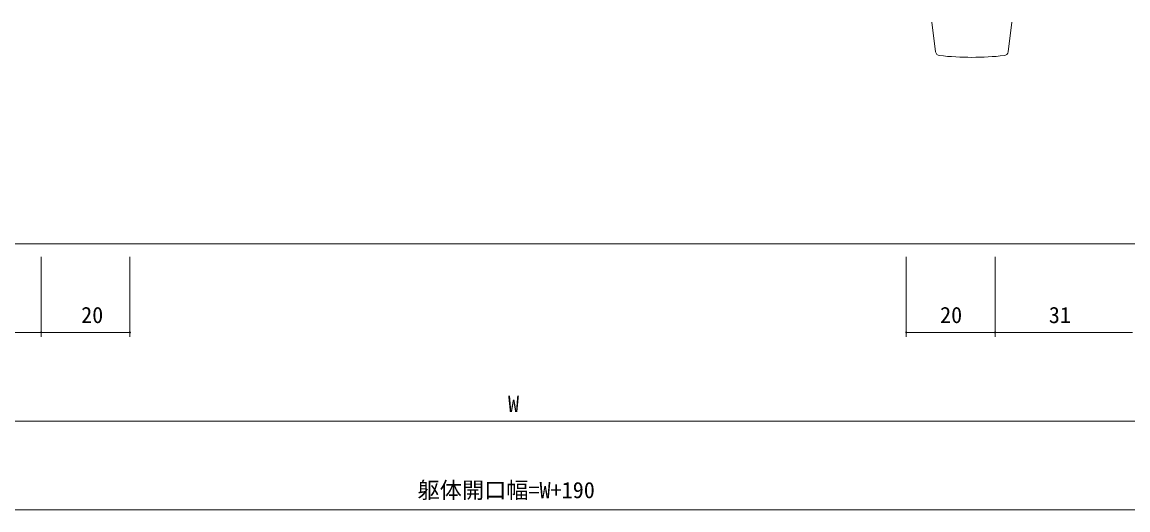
# Model space of a CAD drawing. Units: millimetres, scale not verified. Extents: x -841 to 746, y -594 to 534.
# Drawn here: x 14 to 263.2, y -286.7 to -176.8 of the extents above; entities that cross this region are included whole.
import ezdxf
from ezdxf.enums import TextEntityAlignment as Align

# ---------------------------------------------------------------- set-up
doc = ezdxf.new("R2010")
doc.units = ezdxf.units.MM
doc.header["$LTSCALE"] = 2
for name, color, linetype, lineweight in [('0-4_YSS_K', 3, 'Continuous', 9), ('0-5_YKK_D', 6, 'Continuous', 9), ('0-6_YKK_13', 4, 'Continuous', 9)]:
    doc.layers.add(name, color=color, linetype=linetype, lineweight=lineweight)
doc.styles.add('ＭＳ ゴシック', font='')
doc.styles.get('ＭＳ ゴシック').set_extended_font_data('MS Gothic')

msp = doc.modelspace()

# ---------------------------------------------------------------- linework, layer by layer
at = {"layer": '0-4_YSS_K'}
msp.add_line((-46.695, -226.747), (298.306, -226.748), dxfattribs=at)
at = {"layer": '0-5_YKK_D'}
for p, q in [((18.305, -229.748), (18.305, -247.748)), ((18.305, -229.748), (18.305, -247.748)), ((38.305, -229.748), (38.305, -247.748)), ((213.305, -229.748), (213.305, -247.748)), ((233.305, -229.748), (233.305, -247.748)), ((233.305, -229.748), (233.305, -247.748)), ((-12.695, -246.748), (18.305, -246.748)), ((18.305, -246.748), (38.305, -246.748)), ((233.305, -246.748), (213.305, -246.748)), ((264.305, -246.748), (233.305, -246.748)), ((-14.695, -266.748), (266.305, -266.748)), ((273.305, -266.748), (261.181, -266.748)), ((-116.695, -286.748), (368.305, -286.748))]:
    msp.add_line(p, q, dxfattribs=at)
for centre, start, end in [((18.305, -246.748), 0, 180), ((18.305, -246.748), 0, 180), ((38.305, -246.748), 0, 180), ((213.305, -246.748), 0, 180), ((233.305, -246.748), 0, 180), ((233.305, -246.748), 0, 180), ((18.305, -246.748), 180, 0), ((18.305, -246.748), 180, 0), ((38.305, -246.748), 180, 0), ((213.305, -246.748), 180, 0), ((233.305, -246.748), 180, 0), ((233.305, -246.748), 180, 0)]:
    msp.add_arc(centre, 0.106, start, end, dxfattribs=at)
at = {"layer": '0-6_YKK_13'}
for p, q in [((219.084, -176.808), (219.903, -183.48)), ((219.084, -176.808), (219.903, -183.48)), ((236.25, -183.48), (237.069, -176.808)), ((236.25, -183.48), (237.069, -176.808))]:
    msp.add_line(p, q, dxfattribs=at)
for centre, radius, start, end in [((220.896, -183.359), 1, 187, 263.80104), ((220.896, -183.359), 1, 187, 263.80104), ((228.076, -117.247), 67.5, 263.80104, 276.19894), ((228.076, -117.247), 67.5, 263.80104, 276.19894), ((235.257, -183.359), 1, 276.19894, 353), ((235.257, -183.359), 1, 276.19894, 353)]:
    msp.add_arc(centre, radius, start, end, dxfattribs=at)

# ---------------------------------------------------------------- texts
at = {"layer": '0-5_YKK_D', "color": 4, "style": 'ＭＳ ゴシック'}
for s, p in [('20', (27.318, -245.748)), ('20', (220.905, -245.748)), ('31', (245.424, -245.748)), ('W', (123.537, -265.748)), ('躯体開口幅=W+190', (103.137, -285.215))]:
    msp.add_text(s, height=3.666, dxfattribs=at).set_placement(p, align=Align.BOTTOM_LEFT)

doc.saveas('drawing.dxf')
